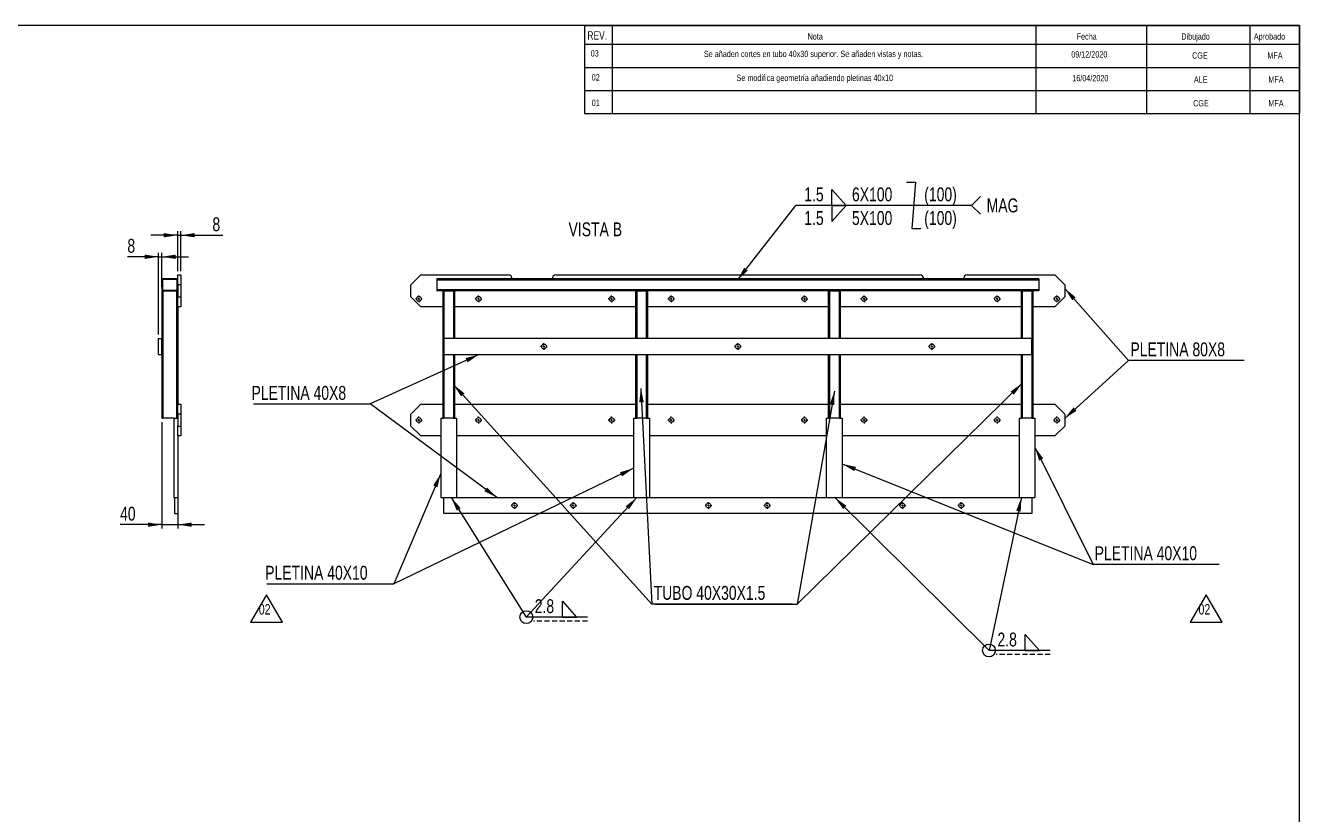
# Model space of a CAD drawing. Extents: x 0 to 5132, y -1284 to 1139.
# Drawn here: x 267.4 to 588, y 217.5 to 416 of the extents above; entities that cross this region are included whole.
import ezdxf

# ---------------------------------------------------------------- set-up
doc = ezdxf.new("R2010")
doc.units = 0
doc.linetypes.add('HIDDEN', pattern=[1.905, 1.27, -0.635])
doc.layers.get('0').update_dxf_attribs({"linetype": 'CONTINUOUS'})
doc.layers.add('FORMATO', color=7, linetype='CONTINUOUS')
doc.styles.add('SLDTEXTSTYLE0', font='TXT', dxfattribs={"width": 0.75})
doc.dimstyles.new('SLDDIMSTYLE1', dxfattribs={"dimtxt": 3.5, "dimasz": 3.5, "dimexe": 0, "dimexo": 0.0625, "dimgap": 0.875, "dimtad": 1, "dimdec": 1, "dimlfac": 10, "dimrnd": 1e-09, "dimzin": 12, "dimdsep": 46, "dimtxsty": 'SLDTEXTSTYLE0', "dimsah": 1, "dimcen": 0.09, "dimadec": 0, "dimazin": 0, "dimtfac": 1, "dimtdec": 1, "dimtmove": 0, "dimatfit": 0, "dimfxl": 1, "dimtolj": 1, "dimtzin": 12, "dimarcsym": 0})
doc.dimstyles.new('SLDDIMSTYLE4', dxfattribs={"dimtxt": 0.18, "dimasz": 3.5, "dimexe": 0, "dimexo": 0.0625, "dimgap": 0, "dimtad": 0, "dimtih": 1, "dimtoh": 1, "dimdec": 0, "dimrnd": 1e-09, "dimzin": 0, "dimdsep": 46, "dimtxsty": 'Standard', "dimsah": 1, "dimcen": 0.09, "dimadec": 0, "dimazin": 0, "dimtfac": 3.5, "dimtdec": 0, "dimtofl": 0, "dimtmove": 0, "dimatfit": 3, "dimfxl": 1, "dimtolj": 1, "dimtzin": 0, "dimarcsym": 0})

# ---------------------------------------------------------------- blocks, each defined once
blk = doc.blocks.new('_D_46')
at = {"layer": 'FORMATO', "transparency": 16777216}
for p, q in [((305.73, 363.27), (299, 363.27)), ((305.73, 354.27), (305.73, 364.27)), ((305.73, 363.27), (306.53, 363.27)), ((306.53, 354.27), (306.53, 364.27)), ((306.53, 363.27), (317.05, 363.27))]:
    blk.add_line(p, q, dxfattribs=at)
for points in [[(305.73, 363.27), (302.23, 363.81), (302.23, 362.73)], [(306.53, 363.27), (310.03, 362.73), (310.03, 363.81)]]:
    blk.add_solid(points, dxfattribs=at)
at = {"layer": 'FORMATO', "transparency": 16777216, "insert": (314.46, 367.78), "char_height": 3.5, "attachment_point": 1, "style": 'SLDTEXTSTYLE0'}
blk.add_mtext('8', dxfattribs=at)
blk = doc.blocks.new('_D_47')
at = {"layer": 'FORMATO', "color": 7, "transparency": 16777216}
for p, q in [((300.93, 357.85), (293.07, 357.85)), ((300.93, 338.27), (300.93, 358.85)), ((300.93, 357.85), (301.73, 357.85)), ((301.73, 350.27), (301.73, 358.85)), ((301.73, 357.85), (308.46, 357.85))]:
    blk.add_line(p, q, dxfattribs=at)
for points in [[(300.93, 357.85), (297.43, 358.39), (297.43, 357.31)], [(301.73, 357.85), (305.23, 357.31), (305.23, 358.39)]]:
    blk.add_solid(points, dxfattribs=at)
at = {"layer": 'FORMATO', "color": 7, "transparency": 16777216, "insert": (293.07, 362.36), "char_height": 3.5, "attachment_point": 1, "style": 'SLDTEXTSTYLE0'}
blk.add_mtext('8', dxfattribs=at)
blk = doc.blocks.new('_D_48')
at = {"layer": 'FORMATO', "color": 7, "transparency": 16777216}
for p, q in [((301.73, 316.27), (301.73, 289.45)), ((305.73, 293.67), (305.73, 289.45)), ((301.73, 290.45), (291.23, 290.45)), ((301.73, 290.45), (305.73, 290.45)), ((305.73, 290.45), (312.46, 290.45))]:
    blk.add_line(p, q, dxfattribs=at)
for points in [[(301.73, 290.45), (298.23, 290.99), (298.23, 289.91)], [(305.73, 290.45), (309.23, 289.91), (309.23, 290.99)]]:
    blk.add_solid(points, dxfattribs=at)
at = {"layer": 'FORMATO', "color": 7, "transparency": 16777216, "insert": (291.23, 294.96), "char_height": 3.5, "attachment_point": 1, "style": 'SLDTEXTSTYLE0'}
blk.add_mtext('40', dxfattribs=at)
blk = doc.blocks.new('SW_NOTE_0')
at = {"layer": 'FORMATO', "color": 0, "insert": (0, 17.1), "char_height": 13.23, "attachment_point": 1, "style": 'SLDTEXTSTYLE0'}
blk.add_mtext('02', dxfattribs=at)
blk = doc.blocks.new('SIMBOLO_REV2')
at = {"layer": 'FORMATO'}
for p, q in [((201.4, 1620.3), (181.4, 1585.7)), ((221.4, 1585.7), (201.4, 1620.3)), ((181.4, 1585.7), (221.4, 1585.7))]:
    blk.add_line(p, q, dxfattribs=at)
at = {"layer": 'FORMATO', "color": 7}
blk.add_blockref('SW_NOTE_0', (191.7, 1591.6), dxfattribs=at)
blk = doc.blocks.new('SW_NOTE_0_11')
at = {"layer": 'FORMATO', "color": 0}
blk.add_line((29.14, 0), (0, 0), dxfattribs=at)
at = {"layer": 'FORMATO', "color": 0, "insert": (0.49, 4.54), "char_height": 3.5, "attachment_point": 1, "style": 'SLDTEXTSTYLE0'}
blk.add_mtext('PLETINA 80X8', dxfattribs=at)
blk = doc.blocks.new('SW_NOTE_0_12')
at = {"layer": 'FORMATO', "color": 0}
blk.add_line((29.14, 0), (0, 0), dxfattribs=at)
at = {"layer": 'FORMATO', "color": 0, "insert": (0.49, 4.54), "char_height": 3.5, "attachment_point": 1, "style": 'SLDTEXTSTYLE0'}
blk.add_mtext('PLETINA 80X8', dxfattribs=at)
blk = doc.blocks.new('SW_NOTE_0_13')
at = {"layer": 'FORMATO', "color": 0}
blk.add_line((-29.38, 0), (0, 0), dxfattribs=at)
at = {"layer": 'FORMATO', "color": 0, "insert": (-29.86, 4.52), "char_height": 3.5, "attachment_point": 1, "style": 'SLDTEXTSTYLE0'}
blk.add_mtext('PLETINA 40X8', dxfattribs=at)
blk = doc.blocks.new('SW_NOTE_0_14')
at = {"layer": 'FORMATO', "color": 0}
blk.add_line((-29.38, 0), (0, 0), dxfattribs=at)
at = {"layer": 'FORMATO', "color": 0, "insert": (-29.86, 4.52), "char_height": 3.5, "attachment_point": 1, "style": 'SLDTEXTSTYLE0'}
blk.add_mtext('PLETINA 40X8', dxfattribs=at)
blk = doc.blocks.new('SW_NOTE_0_15')
at = {"layer": 'FORMATO', "color": 0}
blk.add_line((31.72, 0), (0, 0), dxfattribs=at)
blk.add_line((31.72, 0), (0, 0), dxfattribs=at)
at = {"layer": 'FORMATO', "color": 0, "insert": (0.39, 4.56), "char_height": 3.5, "attachment_point": 1, "style": 'SLDTEXTSTYLE0'}
blk.add_mtext('PLETINA 40X10', dxfattribs=at)
blk = doc.blocks.new('SW_NOTE_0_16')
at = {"layer": 'FORMATO', "color": 0}
blk.add_line((-31.97, 0), (0, 0), dxfattribs=at)
blk.add_line((-31.97, 0), (0, 0), dxfattribs=at)
at = {"layer": 'FORMATO', "color": 0, "insert": (-32.37, 4.58), "char_height": 3.5, "attachment_point": 1, "style": 'SLDTEXTSTYLE0'}
blk.add_mtext('PLETINA 40X10', dxfattribs=at)
blk = doc.blocks.new('SW_NOTE_0_17')
at = {"layer": 'FORMATO', "color": 0}
for p, q in [((35.45, 0), (0, 0)), ((35.45, 0), (0, 0)), ((0.88, 0), (36.57, 0)), ((0.88, 0), (36.57, 0))]:
    blk.add_line(p, q, dxfattribs=at)
at = {"layer": 'FORMATO', "color": 0, "insert": (0.49, 4.56), "char_height": 3.5, "attachment_point": 1, "style": 'SLDTEXTSTYLE0'}
blk.add_mtext('TUBO 40X30X1.5', dxfattribs=at)
blk = doc.blocks.new('SW_CENTERMARKSYMBOL_50')
at = {"layer": 'FORMATO', "color": 0}
for p, q in [((-0.5, 0), (-0.85, 0)), ((0, 0), (-0.25, 0)), ((0, 0.5), (0, 0.85)), ((0, 0), (0, 0.25)), ((0, 0), (0, -0.25)), ((0, 0), (0.25, 0)), ((0.5, 0), (0.85, 0)), ((0, -0.5), (0, -0.85))]:
    blk.add_line(p, q, dxfattribs=at)
blk = doc.blocks.new('SW_CENTERMARKSYMBOL_51')
at = {"layer": 'FORMATO', "color": 0}
for p, q in [((-0.5, 0), (-0.85, 0)), ((0, 0), (-0.25, 0)), ((0, 0.5), (0, 0.85)), ((0, 0), (0, 0.25)), ((0, 0), (0, -0.25)), ((0, 0), (0.25, 0)), ((0.5, 0), (0.85, 0)), ((0, -0.5), (0, -0.85))]:
    blk.add_line(p, q, dxfattribs=at)
blk = doc.blocks.new('SW_CENTERMARKSYMBOL_52')
at = {"layer": 'FORMATO', "color": 0}
for p, q in [((-0.5, 0), (-0.85, 0)), ((0, 0), (-0.25, 0)), ((0, 0.5), (0, 0.85)), ((0, 0), (0, 0.25)), ((0, 0), (0, -0.25)), ((0, 0), (0.25, 0)), ((0.5, 0), (0.85, 0)), ((0, -0.5), (0, -0.85))]:
    blk.add_line(p, q, dxfattribs=at)
blk = doc.blocks.new('SW_CENTERMARKSYMBOL_53')
at = {"layer": 'FORMATO', "color": 0}
for p, q in [((-0.5, 0), (-0.85, 0)), ((0, 0), (-0.25, 0)), ((0, 0.5), (0, 0.85)), ((0, 0), (0, 0.25)), ((0, 0), (0, -0.25)), ((0, 0), (0.25, 0)), ((0.5, 0), (0.85, 0)), ((0, -0.5), (0, -0.85))]:
    blk.add_line(p, q, dxfattribs=at)
blk = doc.blocks.new('SW_CENTERMARKSYMBOL_54')
at = {"layer": 'FORMATO', "color": 0}
for p, q in [((-0.5, 0), (-0.85, 0)), ((0, 0), (-0.25, 0)), ((0, 0.5), (0, 0.85)), ((0, 0), (0, 0.25)), ((0, 0), (0, -0.25)), ((0, 0), (0.25, 0)), ((0.5, 0), (0.85, 0)), ((0, -0.5), (0, -0.85))]:
    blk.add_line(p, q, dxfattribs=at)
blk = doc.blocks.new('SW_CENTERMARKSYMBOL_55')
at = {"layer": 'FORMATO', "color": 0}
for p, q in [((-0.5, 0), (-0.85, 0)), ((0, 0), (-0.25, 0)), ((0, 0.5), (0, 0.85)), ((0, 0), (0, 0.25)), ((0, 0), (0, -0.25)), ((0, 0), (0.25, 0)), ((0.5, 0), (0.85, 0)), ((0, -0.5), (0, -0.85))]:
    blk.add_line(p, q, dxfattribs=at)
blk = doc.blocks.new('SW_CENTERMARKSYMBOL_56')
at = {"layer": 'FORMATO', "color": 0}
for p, q in [((-0.5, 0), (-0.85, 0)), ((0, 0), (-0.25, 0)), ((0, 0.5), (0, 0.85)), ((0, 0), (0, 0.25)), ((0, 0), (0, -0.25)), ((0, 0), (0.25, 0)), ((0.5, 0), (0.85, 0)), ((0, -0.5), (0, -0.85))]:
    blk.add_line(p, q, dxfattribs=at)
blk = doc.blocks.new('SW_CENTERMARKSYMBOL_57')
at = {"layer": 'FORMATO', "color": 0}
for p, q in [((-0.5, 0), (-0.85, 0)), ((0, 0), (-0.25, 0)), ((0, 0.5), (0, 0.85)), ((0, 0), (0, 0.25)), ((0, 0), (0, -0.25)), ((0, 0), (0.25, 0)), ((0.5, 0), (0.85, 0)), ((0, -0.5), (0, -0.85))]:
    blk.add_line(p, q, dxfattribs=at)
blk = doc.blocks.new('SW_CENTERMARKSYMBOL_58')
at = {"layer": 'FORMATO', "color": 0}
for p, q in [((-0.5, 0), (-0.85, 0)), ((0, 0), (-0.25, 0)), ((0, 0.5), (0, 0.85)), ((0, 0), (0, 0.25)), ((0, 0), (0, -0.25)), ((0, 0), (0.25, 0)), ((0.5, 0), (0.85, 0)), ((0, -0.5), (0, -0.85))]:
    blk.add_line(p, q, dxfattribs=at)
blk = doc.blocks.new('SW_CENTERMARKSYMBOL_59')
at = {"layer": 'FORMATO', "color": 0}
for p, q in [((-0.5, 0), (-0.85, 0)), ((0, 0), (-0.25, 0)), ((0, 0.5), (0, 0.85)), ((0, 0), (0, 0.25)), ((0, 0), (0, -0.25)), ((0, 0), (0.25, 0)), ((0.5, 0), (0.85, 0)), ((0, -0.5), (0, -0.85))]:
    blk.add_line(p, q, dxfattribs=at)
blk = doc.blocks.new('SW_CENTERMARKSYMBOL_60')
at = {"layer": 'FORMATO', "color": 0}
for p, q in [((-0.5, 0), (-0.85, 0)), ((0, 0), (-0.25, 0)), ((0, 0.5), (0, 0.85)), ((0, 0), (0, 0.25)), ((0, 0), (0, -0.25)), ((0, 0), (0.25, 0)), ((0.5, 0), (0.85, 0)), ((0, -0.5), (0, -0.85))]:
    blk.add_line(p, q, dxfattribs=at)
blk = doc.blocks.new('SW_CENTERMARKSYMBOL_61')
at = {"layer": 'FORMATO', "color": 0}
for p, q in [((-0.5, 0), (-0.85, 0)), ((0, 0), (-0.25, 0)), ((0, 0.5), (0, 0.85)), ((0, 0), (0, 0.25)), ((0, 0), (0, -0.25)), ((0, 0), (0.25, 0)), ((0.5, 0), (0.85, 0)), ((0, -0.5), (0, -0.85))]:
    blk.add_line(p, q, dxfattribs=at)
blk = doc.blocks.new('SW_CENTERMARKSYMBOL_62')
at = {"layer": 'FORMATO', "color": 0}
for p, q in [((-0.5, 0), (-0.85, 0)), ((0, 0), (-0.25, 0)), ((0, 0.5), (0, 0.85)), ((0, 0), (0, 0.25)), ((0, 0), (0, -0.25)), ((0, 0), (0.25, 0)), ((0.5, 0), (0.85, 0)), ((0, -0.5), (0, -0.85))]:
    blk.add_line(p, q, dxfattribs=at)
blk = doc.blocks.new('SW_CENTERMARKSYMBOL_63')
at = {"layer": 'FORMATO', "color": 0}
for p, q in [((-0.5, 0), (-0.85, 0)), ((0, 0), (-0.25, 0)), ((0, 0.5), (0, 0.85)), ((0, 0), (0, 0.25)), ((0, 0), (0, -0.25)), ((0, 0), (0.25, 0)), ((0.5, 0), (0.85, 0)), ((0, -0.5), (0, -0.85))]:
    blk.add_line(p, q, dxfattribs=at)
blk = doc.blocks.new('SW_CENTERMARKSYMBOL_64')
at = {"layer": 'FORMATO', "color": 0}
for p, q in [((-0.5, 0), (-0.85, 0)), ((0, 0), (-0.25, 0)), ((0, 0.5), (0, 0.85)), ((0, 0), (0, 0.25)), ((0, 0), (0, -0.25)), ((0, 0), (0.25, 0)), ((0.5, 0), (0.85, 0)), ((0, -0.5), (0, -0.85))]:
    blk.add_line(p, q, dxfattribs=at)
blk = doc.blocks.new('SW_CENTERMARKSYMBOL_65')
at = {"layer": 'FORMATO', "color": 0}
for p, q in [((-0.5, 0), (-0.85, 0)), ((0, 0), (-0.25, 0)), ((0, 0.5), (0, 0.85)), ((0, 0), (0, 0.25)), ((0, 0), (0, -0.25)), ((0, 0), (0.25, 0)), ((0.5, 0), (0.85, 0)), ((0, -0.5), (0, -0.85))]:
    blk.add_line(p, q, dxfattribs=at)
blk = doc.blocks.new('SW_CENTERMARKSYMBOL_66')
at = {"layer": 'FORMATO', "color": 0}
for p, q in [((-0.5, 0), (-0.85, 0)), ((0, 0), (-0.25, 0)), ((0, 0.5), (0, 0.85)), ((0, 0), (0, 0.25)), ((0, 0), (0, -0.25)), ((0, 0), (0.25, 0)), ((0.5, 0), (0.85, 0)), ((0, -0.5), (0, -0.85))]:
    blk.add_line(p, q, dxfattribs=at)
blk = doc.blocks.new('SW_CENTERMARKSYMBOL_67')
at = {"layer": 'FORMATO', "color": 0}
for p, q in [((-0.5, 0), (-0.85, 0)), ((0, 0), (-0.25, 0)), ((0, 0.5), (0, 0.85)), ((0, 0), (0, 0.25)), ((0, 0), (0, -0.25)), ((0, 0), (0.25, 0)), ((0.5, 0), (0.85, 0)), ((0, -0.5), (0, -0.85))]:
    blk.add_line(p, q, dxfattribs=at)
blk = doc.blocks.new('SW_CENTERMARKSYMBOL_68')
at = {"layer": 'FORMATO', "color": 0}
for p, q in [((-0.5, 0), (-0.85, 0)), ((0, 0), (-0.25, 0)), ((0, 0.5), (0, 0.85)), ((0, 0), (0, 0.25)), ((0, 0), (0, -0.25)), ((0, 0), (0.25, 0)), ((0.5, 0), (0.85, 0)), ((0, -0.5), (0, -0.85))]:
    blk.add_line(p, q, dxfattribs=at)
blk = doc.blocks.new('SW_CENTERMARKSYMBOL_69')
at = {"layer": 'FORMATO', "color": 0}
for p, q in [((-0.5, 0), (-0.85, 0)), ((0, 0), (-0.25, 0)), ((0, 0.5), (0, 0.85)), ((0, 0), (0, 0.25)), ((0, 0), (0, -0.25)), ((0, 0), (0.25, 0)), ((0.5, 0), (0.85, 0)), ((0, -0.5), (0, -0.85))]:
    blk.add_line(p, q, dxfattribs=at)
blk = doc.blocks.new('SW_CENTERMARKSYMBOL_70')
at = {"layer": 'FORMATO', "color": 0}
for p, q in [((-0.5, 0), (-0.85, 0)), ((0, 0), (-0.25, 0)), ((0, 0.5), (0, 0.85)), ((0, 0), (0, 0.25)), ((0, 0), (0, -0.25)), ((0, 0), (0.25, 0)), ((0.5, 0), (0.85, 0)), ((0, -0.5), (0, -0.85))]:
    blk.add_line(p, q, dxfattribs=at)
blk = doc.blocks.new('SW_CENTERMARKSYMBOL_71')
at = {"layer": 'FORMATO', "color": 0}
for p, q in [((-0.5, 0), (-0.85, 0)), ((0, 0), (-0.25, 0)), ((0, 0.5), (0, 0.85)), ((0, 0), (0, 0.25)), ((0, 0), (0, -0.25)), ((0, 0), (0.25, 0)), ((0.5, 0), (0.85, 0)), ((0, -0.5), (0, -0.85))]:
    blk.add_line(p, q, dxfattribs=at)
blk = doc.blocks.new('SW_CENTERMARKSYMBOL_72')
at = {"layer": 'FORMATO', "color": 0}
for p, q in [((-0.5, 0), (-0.85, 0)), ((0, 0), (-0.25, 0)), ((0, 0.5), (0, 0.85)), ((0, 0), (0, 0.25)), ((0, 0), (0, -0.25)), ((0, 0), (0.25, 0)), ((0.5, 0), (0.85, 0)), ((0, -0.5), (0, -0.85))]:
    blk.add_line(p, q, dxfattribs=at)
blk = doc.blocks.new('SW_CENTERMARKSYMBOL_73')
at = {"layer": 'FORMATO', "color": 0}
for p, q in [((-0.5, 0), (-0.85, 0)), ((0, 0), (-0.25, 0)), ((0, 0.5), (0, 0.85)), ((0, 0), (0, 0.25)), ((0, 0), (0, -0.25)), ((0, 0), (0.25, 0)), ((0.5, 0), (0.85, 0)), ((0, -0.5), (0, -0.85))]:
    blk.add_line(p, q, dxfattribs=at)
blk = doc.blocks.new('SW_CENTERMARKSYMBOL_74')
at = {"layer": 'FORMATO', "color": 0}
for p, q in [((-0.5, 0), (-0.85, 0)), ((0, 0), (-0.25, 0)), ((0, 0.5), (0, 0.85)), ((0, 0), (0, 0.25)), ((0, 0), (0, -0.25)), ((0, 0), (0.25, 0)), ((0.5, 0), (0.85, 0)), ((0, -0.5), (0, -0.85))]:
    blk.add_line(p, q, dxfattribs=at)
blk = doc.blocks.new('SW_SYMBOL_WELD_FILL')
at = {"layer": 'FORMATO', "color": 0}
for p, q in [((100, 0), (100, 900)), ((100, 900), (900, 0)), ((100, 0), (900, 0))]:
    blk.add_line(p, q, dxfattribs=at)
blk = doc.blocks.new('SW_WELDSYMBOL_0')
at = {"layer": 'FORMATO', "color": 0}
for p, q in [((27.81, 5.85), (30.06, 5.85)), ((30.06, 5.85), (29.16, -5.85)), ((44.2, 0), (0, 0)), ((46.45, 2.25), (44.2, 0)), ((46.45, -2.25), (44.2, 0)), ((29.16, -5.85), (31.41, -5.85))]:
    blk.add_line(p, q, dxfattribs=at)
at = {"layer": 'FORMATO', "color": 0, "xscale": 0.004470703125, "yscale": 0.004470703125, "zscale": 0.004470703125}
blk.add_blockref('SW_SYMBOL_WELD_FILL', (8.64, 0), dxfattribs=at)
at = {"layer": 'FORMATO', "color": 0, "extrusion": (0, 0, -1), "xscale": 0.004470703125, "yscale": 0.004470703125, "zscale": 0.004470703125, "rotation": 180}
blk.add_blockref('SW_SYMBOL_WELD_FILL', (-8.64, 0), dxfattribs=at)
at = {"layer": 'FORMATO', "color": 0, "char_height": 3.5, "attachment_point": 1, "style": 'SLDTEXTSTYLE0'}
for s, insert in [('1.5', (2.12, 4.51)), ('6X100', (14.12, 4.51)), ('(100)', (32.3, 4.51)), ('MAG', (48.01, 1.73)), ('1.5', (2.12, -1.44)), ('5X100', (14.12, -1.44)), ('(100)', (32.3, -1.44))]:
    blk.add_mtext(s, dxfattribs=dict(at, insert=insert))
blk = doc.blocks.new('SW_WELDSYMBOL_1')
at = {"layer": 'FORMATO', "color": 0}
blk.add_line((15.37, 0), (0, 0), dxfattribs=at)
at = {"layer": 'FORMATO', "color": 0, "linetype": 'HIDDEN'}
blk.add_line((15.37, -1), (1.8, -1), dxfattribs=at)
at = {"layer": 'FORMATO', "color": 0}
blk.add_circle((0, 0), 1.62, dxfattribs=at)
at = {"layer": 'FORMATO', "color": 0, "xscale": 0.004470703125, "yscale": 0.004470703125, "zscale": 0.004470703125}
blk.add_blockref('SW_SYMBOL_WELD_FILL', (8.64, 0), dxfattribs=at)
at = {"layer": 'FORMATO', "color": 0, "insert": (2.12, 4.51), "char_height": 3.5, "attachment_point": 1, "style": 'SLDTEXTSTYLE0'}
blk.add_mtext('2.8', dxfattribs=at)
blk = doc.blocks.new('SW_WELDSYMBOL_2')
at = {"layer": 'FORMATO', "color": 0}
blk.add_line((15.37, 0), (0, 0), dxfattribs=at)
at = {"layer": 'FORMATO', "color": 0, "linetype": 'HIDDEN'}
blk.add_line((15.37, -1), (1.8, -1), dxfattribs=at)
at = {"layer": 'FORMATO', "color": 0}
blk.add_circle((0, 0), 1.62, dxfattribs=at)
at = {"layer": 'FORMATO', "color": 0, "xscale": 0.004470703125, "yscale": 0.004470703125, "zscale": 0.004470703125}
blk.add_blockref('SW_SYMBOL_WELD_FILL', (8.64, 0), dxfattribs=at)
at = {"layer": 'FORMATO', "color": 0, "insert": (2.12, 4.51), "char_height": 3.5, "attachment_point": 1, "style": 'SLDTEXTSTYLE0'}
blk.add_mtext('2.8', dxfattribs=at)

msp = doc.modelspace()

# ---------------------------------------------------------------- linework, layer by layer
at = {"color": 7, "linetype": 'Continuous'}
for p, q in [((305.728, 350.772), (305.728, 353.272)), ((305.728, 353.272), (306.528, 353.272)), ((306.528, 353.272), (306.528, 350.772)), ((366.906, 353.272), (364.406, 350.772)), ((366.906, 353.272), (388.906, 353.272)), ((400.906, 353.272), (492.406, 353.272)), ((504.406, 353.272), (526.406, 353.272)), ((528.906, 350.772), (526.406, 353.272)), ((301.728, 351.972), (301.728, 349.572)), ((301.878, 351.972), (301.878, 349.572)), ((305.428, 352.272), (302.028, 352.272)), ((305.428, 352.122), (302.028, 352.122)), ((302.028, 349.422), (305.428, 349.422)), ((305.578, 349.572), (305.578, 351.972)), ((306.528, 350.772), (305.728, 350.772)), ((305.728, 350.772), (305.728, 347.772)), ((306.528, 350.772), (306.528, 347.772)), ((364.406, 347.772), (364.406, 350.772)), ((522.406, 352.272), (370.906, 352.272)), ((370.906, 352.272), (370.906, 351.972)), ((522.406, 351.972), (370.906, 351.972)), ((370.906, 351.972), (370.906, 349.572)), ((522.406, 349.572), (370.906, 349.572)), ((370.906, 349.572), (370.906, 349.272)), ((522.406, 352.272), (522.406, 351.972)), ((522.406, 351.972), (522.406, 349.572)), ((522.406, 349.572), (522.406, 349.272)), ((528.906, 350.772), (528.906, 347.772)), ((301.728, 349.272), (301.728, 317.272)), ((301.728, 349.272), (302.028, 349.272)), ((302.028, 349.272), (305.428, 349.272)), ((302.028, 349.272), (302.028, 317.272)), ((305.428, 349.272), (305.428, 317.272)), ((305.428, 349.272), (305.728, 349.272)), ((305.728, 347.772), (306.528, 347.772)), ((305.728, 345.272), (305.728, 347.772)), ((306.528, 347.772), (306.528, 345.272)), ((364.406, 347.772), (366.906, 345.272)), ((372.406, 349.272), (370.906, 349.272)), ((372.406, 349.272), (372.706, 349.272)), ((372.406, 349.272), (372.406, 317.272)), ((372.706, 349.272), (375.106, 349.272)), ((375.106, 349.272), (375.406, 349.272)), ((420.906, 349.272), (375.406, 349.272)), ((375.406, 349.272), (375.406, 337.272)), ((420.906, 349.272), (421.206, 349.272)), ((420.906, 349.272), (420.906, 337.272)), ((421.206, 349.272), (423.606, 349.272)), ((423.606, 349.272), (423.906, 349.272)), ((469.406, 349.272), (423.906, 349.272)), ((423.906, 349.272), (423.906, 337.272)), ((469.406, 349.272), (469.706, 349.272)), ((469.406, 349.272), (469.406, 337.272)), ((469.706, 349.272), (472.106, 349.272)), ((472.106, 349.272), (472.406, 349.272)), ((517.906, 349.272), (472.406, 349.272)), ((472.406, 349.272), (472.406, 337.272)), ((517.906, 349.272), (518.206, 349.272)), ((517.906, 349.272), (517.906, 337.272)), ((518.206, 349.272), (520.606, 349.272)), ((520.606, 349.272), (520.906, 349.272)), ((522.406, 349.272), (520.906, 349.272)), ((520.906, 349.272), (520.906, 317.272)), ((526.406, 345.272), (528.906, 347.772)), ((306.528, 345.272), (305.728, 345.272)), ((305.728, 345.272), (305.728, 320.772)), ((372.406, 345.272), (366.906, 345.272)), ((420.906, 345.272), (375.406, 345.272)), ((469.406, 345.272), (423.906, 345.272)), ((517.906, 345.272), (472.406, 345.272)), ((526.406, 345.272), (520.906, 345.272)), ((300.928, 337.272), (301.728, 337.272)), ((300.928, 333.272), (300.928, 337.272)), ((301.728, 333.272), (301.728, 337.272)), ((372.706, 337.272), (372.706, 333.272)), ((520.606, 337.272), (372.706, 337.272)), ((520.606, 333.272), (520.606, 337.272)), ((300.928, 333.272), (301.728, 333.272)), ((372.706, 333.272), (520.606, 333.272)), ((375.406, 333.272), (375.406, 317.272)), ((420.906, 333.272), (420.906, 317.272)), ((423.906, 333.272), (423.906, 317.272)), ((469.406, 333.272), (469.406, 317.272)), ((472.406, 333.272), (472.406, 317.272)), ((517.906, 333.272), (517.906, 317.272)), ((305.728, 320.772), (306.528, 320.772)), ((305.728, 318.272), (305.728, 320.772)), ((306.528, 320.772), (306.528, 318.272)), ((366.906, 320.772), (364.406, 318.272)), ((366.906, 320.772), (372.406, 320.772)), ((375.406, 320.772), (420.906, 320.772)), ((423.906, 320.772), (469.406, 320.772)), ((472.406, 320.772), (517.906, 320.772)), ((520.906, 320.772), (526.406, 320.772)), ((528.906, 318.272), (526.406, 320.772)), ((306.528, 318.272), (305.728, 318.272)), ((305.728, 318.272), (305.728, 315.272)), ((306.528, 318.272), (306.528, 315.272)), ((364.406, 315.272), (364.406, 318.272)), ((528.906, 318.272), (528.906, 315.272)), ((301.728, 317.272), (302.028, 317.272)), ((304.728, 317.272), (302.028, 317.272)), ((304.728, 317.272), (304.728, 297.272)), ((304.728, 317.272), (305.728, 317.272)), ((305.728, 315.272), (306.528, 315.272)), ((305.728, 312.772), (305.728, 315.272)), ((306.528, 315.272), (306.528, 312.772)), ((364.406, 315.272), (366.906, 312.772)), ((371.906, 317.272), (372.406, 317.272)), ((371.906, 317.272), (371.906, 297.272)), ((372.406, 317.272), (372.706, 317.272)), ((375.106, 317.272), (372.706, 317.272)), ((375.106, 317.272), (375.406, 317.272)), ((375.406, 317.272), (375.906, 317.272)), ((375.906, 317.272), (375.906, 297.272)), ((420.406, 317.272), (420.406, 297.272)), ((420.406, 317.272), (420.906, 317.272)), ((420.906, 317.272), (421.206, 317.272)), ((423.606, 317.272), (421.206, 317.272)), ((423.606, 317.272), (423.906, 317.272)), ((423.906, 317.272), (424.406, 317.272)), ((424.406, 317.272), (424.406, 297.272)), ((468.906, 317.272), (468.906, 297.272)), ((468.906, 317.272), (469.406, 317.272)), ((469.406, 317.272), (469.706, 317.272)), ((472.106, 317.272), (469.706, 317.272)), ((472.106, 317.272), (472.406, 317.272)), ((472.406, 317.272), (472.906, 317.272)), ((472.906, 317.272), (472.906, 297.272)), ((517.406, 317.272), (517.906, 317.272)), ((517.406, 317.272), (517.406, 297.272)), ((517.906, 317.272), (518.206, 317.272)), ((520.606, 317.272), (518.206, 317.272)), ((520.606, 317.272), (520.906, 317.272)), ((520.906, 317.272), (521.406, 317.272)), ((521.406, 317.272), (521.406, 297.272)), ((526.406, 312.772), (528.906, 315.272)), ((305.728, 312.772), (305.728, 297.272)), ((306.528, 312.772), (305.728, 312.772)), ((371.906, 312.772), (366.906, 312.772)), ((420.406, 312.772), (375.906, 312.772)), ((468.906, 312.772), (424.406, 312.772)), ((517.406, 312.772), (472.906, 312.772)), ((526.406, 312.772), (521.406, 312.772)), ((304.728, 297.272), (305.728, 297.272)), ((304.928, 297.272), (304.928, 293.272)), ((305.728, 297.272), (305.728, 293.272)), ((371.906, 297.272), (375.906, 297.272)), ((372.706, 293.272), (372.706, 297.272)), ((375.906, 297.272), (420.406, 297.272)), ((420.406, 297.272), (424.406, 297.272)), ((424.406, 297.272), (468.906, 297.272)), ((468.906, 297.272), (472.906, 297.272)), ((472.906, 297.272), (517.406, 297.272)), ((517.406, 297.272), (521.406, 297.272)), ((520.606, 297.272), (520.606, 293.272)), ((304.928, 293.272), (305.728, 293.272)), ((520.606, 293.272), (372.706, 293.272))]:
    msp.add_line(p, q, dxfattribs=at)
at = {"color": 8, "linetype": 'Continuous'}
for p, q in [((372.706, 349.272), (372.706, 337.272)), ((375.106, 349.272), (375.106, 337.272)), ((421.206, 349.272), (421.206, 337.272)), ((423.606, 349.272), (423.606, 337.272)), ((469.706, 349.272), (469.706, 337.272)), ((472.106, 349.272), (472.106, 337.272)), ((518.206, 349.272), (518.206, 337.272)), ((520.606, 349.272), (520.606, 337.272)), ((372.706, 333.272), (372.706, 317.272)), ((375.106, 333.272), (375.106, 317.272)), ((421.206, 333.272), (421.206, 317.272)), ((423.606, 333.272), (423.606, 317.272)), ((469.706, 333.272), (469.706, 317.272)), ((472.106, 333.272), (472.106, 317.272)), ((518.206, 333.272), (518.206, 317.272)), ((520.606, 333.272), (520.606, 317.272))]:
    msp.add_line(p, q, dxfattribs=at)
at = {"color": 7, "linetype": 'Continuous'}
for centre in [(366.406, 347.272), (381.406, 347.272), (414.906, 347.272), (429.906, 347.272), (463.406, 347.272), (478.406, 347.272), (511.906, 347.272), (526.906, 347.272), (397.856, 335.272), (446.656, 335.272), (495.456, 335.272), (366.406, 316.772), (381.406, 316.772), (414.906, 316.772), (429.906, 316.772), (463.406, 316.772), (478.406, 316.772), (511.906, 316.772), (526.906, 316.772), (390.456, 295.272), (405.256, 295.272), (439.256, 295.272), (454.056, 295.272), (488.056, 295.272), (502.856, 295.272)]:
    msp.add_circle(centre, 0.6, dxfattribs=at)
for centre, radius, start, end in [((388.906, 352.272), 1, 0, 90), ((400.906, 352.272), 1, 90, 180), ((492.406, 352.272), 1, 0, 90), ((504.406, 352.272), 1, 90, 180), ((302.028, 351.972), 0.3, 90, 180), ((302.028, 349.572), 0.3, 180, 270), ((302.028, 351.972), 0.15, 90, 180), ((302.028, 349.572), 0.15, 180, 270), ((305.428, 351.972), 0.3, 0, 90), ((305.428, 351.972), 0.15, 0, 90), ((305.428, 349.572), 0.3, 270, 0), ((305.428, 349.572), 0.15, 270, 0)]:
    msp.add_arc(centre, radius, start, end, dxfattribs=at)
at = {"layer": 'FORMATO', "color": 7}
for p, q in [((587.968, 416.047), (17.784, 416.047)), ((587.968, 5.5), (587.968, 416.047))]:
    msp.add_line(p, q, dxfattribs=at)
at = {"layer": 'FORMATO'}
for p, q in [((408.06, 416.047), (587.968, 416.047)), ((408.06, 416.047), (408.06, 393.912)), ((415.002, 416.047), (415.002, 393.912)), ((521.625, 416.047), (521.625, 393.912)), ((549.431, 416.047), (549.431, 393.912)), ((575.481, 416.047), (575.481, 393.912)), ((587.968, 416.047), (587.968, 393.912)), ((408.06, 411.312), (587.968, 411.312)), ((408.06, 405.512), (587.968, 405.512)), ((408.06, 399.712), (587.968, 399.712)), ((408.06, 393.912), (587.968, 393.912))]:
    msp.add_line(p, q, dxfattribs=at)

# ---------------------------------------------------------------- block references
for name, p in [('SW_WELDSYMBOL_0', (461.252, 370.791)), ('SW_CENTERMARKSYMBOL_56', (366.406, 347.272)), ('SW_CENTERMARKSYMBOL_50', (381.406, 347.272)), ('SW_CENTERMARKSYMBOL_51', (414.906, 347.272)), ('SW_CENTERMARKSYMBOL_52', (429.906, 347.272)), ('SW_CENTERMARKSYMBOL_53', (463.406, 347.272)), ('SW_CENTERMARKSYMBOL_54', (478.406, 347.272)), ('SW_CENTERMARKSYMBOL_55', (511.906, 347.272)), ('SW_CENTERMARKSYMBOL_57', (526.906, 347.272)), ('SW_CENTERMARKSYMBOL_68', (397.856, 335.272)), ('SW_CENTERMARKSYMBOL_67', (446.656, 335.272)), ('SW_CENTERMARKSYMBOL_66', (495.456, 335.272)), ('SW_NOTE_0_11', (544.933, 331.772)), ('SW_NOTE_0_12', (544.933, 331.772)), ('SW_NOTE_0_13', (354.158, 320.835)), ('SW_NOTE_0_14', (354.158, 320.835)), ('SW_CENTERMARKSYMBOL_64', (366.406, 316.772)), ('SW_CENTERMARKSYMBOL_58', (381.406, 316.772)), ('SW_CENTERMARKSYMBOL_59', (414.906, 316.772)), ('SW_CENTERMARKSYMBOL_60', (429.906, 316.772)), ('SW_CENTERMARKSYMBOL_61', (463.406, 316.772)), ('SW_CENTERMARKSYMBOL_62', (478.406, 316.772)), ('SW_CENTERMARKSYMBOL_63', (511.906, 316.772)), ('SW_CENTERMARKSYMBOL_65', (526.906, 316.772)), ('SW_NOTE_0_15', (536.038, 280.45)), ('SW_NOTE_0_16', (360.11, 275.522)), ('SW_NOTE_0_17', (424.981, 270.474))]:
    msp.add_blockref(name, p, dxfattribs=at)
at = {"layer": 'FORMATO', "color": 7}
for name, p in [('SW_CENTERMARKSYMBOL_69', (390.456, 295.272)), ('SW_CENTERMARKSYMBOL_70', (405.256, 295.272)), ('SW_CENTERMARKSYMBOL_71', (439.256, 295.272)), ('SW_CENTERMARKSYMBOL_72', (454.056, 295.272)), ('SW_CENTERMARKSYMBOL_73', (488.056, 295.272)), ('SW_CENTERMARKSYMBOL_74', (502.856, 295.272)), ('SW_WELDSYMBOL_1', (393.431, 267.176)), ('SW_WELDSYMBOL_2', (509.853, 258.792))]:
    msp.add_blockref(name, p, dxfattribs=at)
at = {"layer": 'FORMATO', "xscale": 0.2, "yscale": 0.2, "zscale": 0.2}
for p in [(287.791, -51.263), (524.214, -51.263)]:
    msp.add_blockref('SIMBOLO_REV2', p, dxfattribs=at)

# ---------------------------------------------------------------- texts
at = {"layer": 'FORMATO', "style": 'SLDTEXTSTYLE0'}
for s, insert, char_height, attachment_point in [('REV.', (408.804, 414.599), 2.1167, 1), ('Nota', (464.193, 414.072), 1.5875, 1), ('Fecha', (531.895, 414.072), 1.5875, 1), ('Dibujado', (558.229, 414.072), 1.5875, 1), ('Aprobado', (576.479, 414.072), 1.5875, 1), ('03', (410.654, 409.821), 1.5875, 2), ('Se añaden cortes en tubo 40x30 superior. Se añaden vistas y notas.', (465.693, 409.69), 1.5875, 2), ('09/12/2020', (535.082, 409.565), 1.5875, 2), ('CGE', (562.913, 409.3), 1.5875, 2), ('MFA', (581.792, 409.3), 1.5875, 2), ('02', (410.912, 403.789), 1.5875, 2), ('Se modifica geometría añadiendo pletinas 40x10', (466.026, 403.659), 1.5875, 2), ('16/04/2020', (535.34, 403.594), 1.5875, 2), ('ALE', (563.11, 403.268), 1.5875, 2), ('MFA', (582.05, 403.268), 1.5875, 2), ('01', (410.912, 397.405), 1.5875, 2), ('CGE', (563.171, 397.278), 1.5875, 2), ('MFA', (582.05, 397.278), 1.5875, 2), ('VISTA B', (410.793, 366.508), 3.5, 2)]:
    msp.add_mtext(s, dxfattribs=dict(at, insert=insert, char_height=char_height, attachment_point=attachment_point))

# ---------------------------------------------------------------- dimensions: what is measured, and where the dimension line sits
at = {"layer": 'FORMATO'}
dim = msp.add_linear_dim(base=(306.528, 363.272), p1=(305.728, 353.272), p2=(306.528, 353.272), dimstyle='SLDDIMSTYLE1', dxfattribs=at)
dim.commit()
dim.dimension.update_dxf_attribs({"geometry": '_D_46', "text_midpoint": (315.757, 363.272), "dimtype": 160})
at = {"layer": 'FORMATO', "color": 7}
for base, p1, p2, picture, middle in [((301.728, 357.852), (300.928, 337.272), (301.728, 349.272), '_D_47', (294.359, 357.852)), ((305.728, 290.449), (301.728, 317.272), (305.728, 294.672), '_D_48', (293.82, 290.449))]:
    dim = msp.add_linear_dim(base=base, p1=p1, p2=p2, dimstyle='SLDDIMSTYLE1', dxfattribs=at)
    dim.commit()
    dim.dimension.update_dxf_attribs({"geometry": picture, "text_midpoint": middle, "dimtype": 160})

# ---------------------------------------------------------------- leaders
at = {"layer": 'FORMATO'}
for points in [[(446.548, 351.972), (461.252, 370.791)], [(528.906, 349.891), (544.933, 331.772)], [(381.586, 333.272), (354.158, 320.835)], [(528.906, 317.192), (544.933, 331.772)], [(375.106, 325.691), (424.981, 270.474)], [(422.245, 324.73), (424.981, 270.474)], [(518.206, 326.016), (461.55, 270.474)], [(470.951, 324.063), (461.55, 270.474)], [(386.038, 297.272), (354.158, 320.835)], [(521.406, 309.963), (536.038, 280.45)], [(420.406, 304.635), (360.11, 275.522)], [(472.906, 305.749), (536.038, 280.45)], [(371.906, 303.284), (360.11, 275.522)]]:
    msp.add_leader(points, dimstyle='SLDDIMSTYLE4', dxfattribs=at)
at = {"layer": 'FORMATO', "color": 7}
for points in [[(374.569, 297.272), (393.431, 267.176)], [(421.241, 297.272), (393.431, 267.176)], [(471.058, 297.272), (509.853, 258.792)], [(517.983, 297.272), (509.853, 258.792)]]:
    msp.add_leader(points, dimstyle='SLDDIMSTYLE4', dxfattribs=at)

doc.saveas('drawing.dxf')
